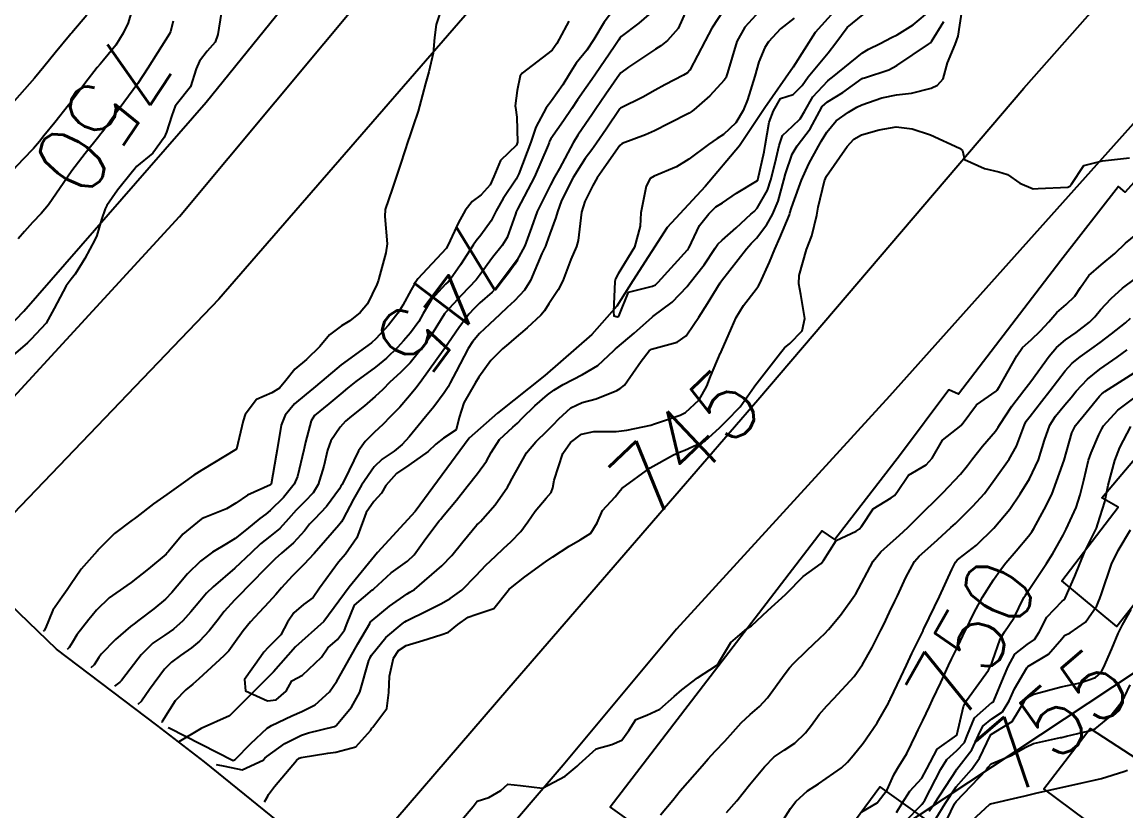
# Model space of a CAD drawing. Header units: metres. Extents: x 318500 to 325275, y 7408834 to 7428799.
# Drawn here: x 322754.7 to 322818.7, y 7421205.2 to 7421250.9 of the extents above; entities that cross this region are included whole.
import ezdxf
from ezdxf.enums import TextEntityAlignment as Align

# ---------------------------------------------------------------- set-up
doc = ezdxf.new("R2010")
doc.units = ezdxf.units.M
doc.header["$MEASUREMENT"] = 0
doc.linetypes.add('CONTINUO', pattern=[0])
for name, color, linetype in [('Area', 45, 'Continuous'), ('Cotas', 45, 'Continuous'), ('Curvas de Nivel 1m', 11, 'Continuous'), ('Curvas de Nivel 5m', 15, 'Continuous'), ('Edificações', 30, 'Continuous'), ('Hidrografia', 140, 'Continuous'), ('TEXTO', 45, 'Continuous'), ('Vias Primárias', 230, 'Continuous')]:
    doc.layers.add(name, color=color, linetype=linetype)
doc.styles.add('Style-STANDARD', font='STANDARD.shx')

msp = doc.modelspace()

# ---------------------------------------------------------------- linework, layer by layer
at = {"layer": 'Area'}
msp.add_lwpolyline([(322846.937, 7421152.086), (322842.444, 7421154.873), (322834.494, 7421159.48), (322827.51, 7421163.94), (322820.64, 7421168.41), (322819.747, 7421168.829), (322818.095, 7421170.185), (322814.306, 7421172.468), (322810.095, 7421175.137), (322802.998, 7421179.649), (322799.79, 7421182.187), (322795.841, 7421184.842), (322788.698, 7421189.801), (322787.525, 7421190.614), (322782.113, 7421194.773), (322780.604, 7421195.985), (322773.041, 7421201.763), (322765.292, 7421208.04), (322762.537, 7421210.155), (322756.713, 7421214.558), (322752.371, 7421218.742)], dxfattribs=at)
at = {"layer": 'Curvas de Nivel 1m', "flags": 128}
for points, elevation in [([(322761.269, 7421252.243), (322760.876, 7421250.853), (322760.587, 7421250.253), (322760.156, 7421249.564), (322759.447, 7421248.703), (322759.241, 7421248.474), (322759.077, 7421248.274), (322758.368, 7421247.343), (322757.575, 7421246.288), (322757.506, 7421246.201), (322757.417, 7421246.086), (322756.612, 7421245.092), (322755.989, 7421244.311), (322755.724, 7421243.975), (322755.379, 7421243.57), (322754.766, 7421242.932), (322754.198, 7421242.337)], 751), ([(322779.132, 7421252.006), (322778.738, 7421250.754), (322778.645, 7421250.012), (322778.556, 7421249.108), (322778.31, 7421248.017), (322778.119, 7421247.341), (322777.776, 7421246.025), (322777.697, 7421245.744), (322777.403, 7421244.881), (322777.18, 7421244.245), (322777.113, 7421244.033), (322776.686, 7421242.728), (322776.456, 7421242.039), (322776.175, 7421241.225), (322775.769, 7421240.046), (322775.75, 7421239.63), (322775.896, 7421238.044), (322775.813, 7421237.537), (322775.411, 7421236.049), (322775.383, 7421235.955), (322775.285, 7421235.702), (322774.748, 7421234.577), (322774.332, 7421234.064), (322773.731, 7421233.595), (322773.248, 7421233.293), (322772.546, 7421232.785), (322771.996, 7421232.099), (322771.222, 7421231.353), (322770.541, 7421230.792), (322770.025, 7421230.122), (322769.643, 7421229.686), (322769.199, 7421229.416), (322768.314, 7421229.022), (322767.652, 7421228.153), (322767.543, 7421227.786), (322767.15, 7421226.16), (322765.137, 7421224.939), (322764.689, 7421224.64), (322764.069, 7421224.201), (322763.52, 7421223.81), (322763.12, 7421223.527), (322762.341, 7421222.992), (322761.365, 7421222.236), (322761.217, 7421222.119), (322761.097, 7421222.034), (322760.074, 7421221.266), (322759.102, 7421220.27), (322759.07, 7421220.234), (322758.145, 7421219.193), (322757.531, 7421218.285), (322757.338, 7421217.995), (322757.04, 7421217.602), (322756.509, 7421216.817), (322756.286, 7421216.301), (322756.079, 7421215.773), (322756.004, 7421215.645), (322755.95, 7421215.6)], 748), ([(322789.212, 7421251.874), (322788.476, 7421250.894), (322787.887, 7421249.894), (322787.464, 7421249.274), (322786.846, 7421248.516), (322786.472, 7421247.91), (322786.085, 7421247.265), (322785.426, 7421246.33), (322785.246, 7421246.1), (322785.111, 7421245.925), (322784.515, 7421244.822), (322784.226, 7421243.937), (322783.539, 7421242.115), (322783.457, 7421241.949), (322783.368, 7421241.79), (322782.625, 7421240.683), (322782.218, 7421239.961), (322781.916, 7421239.379), (322781.319, 7421238.562), (322781.055, 7421238.233), (322780.886, 7421237.976), (322780.149, 7421236.838), (322779.557, 7421235.996), (322779.435, 7421235.851), (322779.286, 7421235.708), (322778.457, 7421234.828), (322777.988, 7421234.019), (322777.729, 7421233.547), (322777.243, 7421232.886), (322776.846, 7421232.424), (322776.493, 7421232.037), (322775.85, 7421231.417), (322775.219, 7421230.904), (322774.076, 7421230.067), (322773.588, 7421229.69), (322773.199, 7421229.364), (322772.503, 7421228.777), (322771.685, 7421228.102), (322771.48, 7421227.801), (322771.157, 7421226.565), (322771.073, 7421226.188), (322771.055, 7421226.111), (322770.689, 7421224.56), (322770.491, 7421224.116), (322769.883, 7421223.358), (322769.107, 7421222.605), (322768.847, 7421222.39), (322768.513, 7421222.139), (322767.737, 7421221.503), (322767.082, 7421220.977), (322766.584, 7421220.661), (322765.76, 7421220.18), (322765.065, 7421219.659), (322764.322, 7421218.932), (322763.711, 7421218.203), (322763.411, 7421217.84), (322763.039, 7421217.466), (322762.355, 7421216.895), (322761.5, 7421216.233), (322761.226, 7421216.027), (322761.014, 7421215.866), (322760.133, 7421215.123), (322759.302, 7421214.265), (322759.175, 7421214.081), (322758.902, 7421213.658), (322758.7, 7421213.48)], 746), ([(322793.341, 7421251.822), (322792.768, 7421250.54), (322792.157, 7421249.833), (322791.771, 7421249.533), (322791.465, 7421249.325), (322789.886, 7421248.295), (322789.451, 7421247.966), (322789.364, 7421247.871), (322788.584, 7421246.731), (322788, 7421245.884), (322787.765, 7421245.537), (322787.407, 7421245.016), (322786.948, 7421244.346), (322786.676, 7421243.901), (322785.881, 7421242.418), (322785.607, 7421241.916), (322785.363, 7421241.479), (322784.602, 7421239.931), (322784.259, 7421239.003), (322783.873, 7421237.942), (322783.299, 7421236.873), (322782.914, 7421236.334), (322782.625, 7421235.957), (322781.988, 7421235.255), (322781.27, 7421234.626), (322780.931, 7421234.309), (322780.638, 7421233.979), (322780.047, 7421233.189), (322779.23, 7421232), (322777.814, 7421230.021), (322777.552, 7421229.678), (322777.198, 7421229.241), (322776.631, 7421228.592), (322776.091, 7421228.041), (322775.634, 7421227.584), (322775.166, 7421227.129), (322774.621, 7421226.595), (322774.235, 7421226.064), (322773.425, 7421224.367), (322773.257, 7421224.078), (322773.21, 7421223.998), (322773.127, 7421223.859), (322772.373, 7421222.829), (322771.686, 7421222.101), (322771.396, 7421221.805), (322771.09, 7421221.425), (322770.468, 7421220.727), (322769.766, 7421220.123), (322769.392, 7421219.801), (322769.063, 7421219.462), (322767.777, 7421218.149), (322767.418, 7421217.781), (322767.038, 7421217.391), (322766.449, 7421216.749), (322766.006, 7421216.175), (322765.572, 7421215.621), (322765.002, 7421215.023), (322764.548, 7421214.644), (322763.902, 7421214.201), (322763.376, 7421213.816), (322762.982, 7421213.409), (322762.112, 7421212.223), (322761.645, 7421211.545), (322761.44, 7421211.36)], 744), ([(322795.499, 7421251.736), (322794.728, 7421250.554), (322794.346, 7421249.807), (322793.453, 7421248.113), (322793.316, 7421247.957), (322793.085, 7421247.824), (322792.006, 7421247.27), (322791.437, 7421246.96), (322790.725, 7421246.556), (322789.421, 7421245.906), (322789.403, 7421245.887), (322789.389, 7421245.87), (322788.586, 7421244.694), (322788.043, 7421243.883), (322787.767, 7421243.506), (322787.381, 7421243.004), (322786.681, 7421241.9), (322785.995, 7421240.556), (322785.769, 7421239.914), (322785.675, 7421239.575), (322785.321, 7421238.623), (322785.141, 7421238.094), (322785.075, 7421237.924), (322784.865, 7421237.486), (322784.201, 7421235.936), (322783.862, 7421235.361), (322783.272, 7421234.755), (322782.851, 7421234.37), (322782.421, 7421233.958), (322781.823, 7421233.392), (322781.243, 7421232.847), (322780.837, 7421232.375), (322780.586, 7421231.98), (322779.886, 7421230.659), (322779.552, 7421229.995), (322779.43, 7421229.773), (322779.201, 7421229.419), (322778.593, 7421228.604), (322778.109, 7421228.016), (322777.685, 7421227.509), (322777.163, 7421226.863), (322776.767, 7421226.423), (322776.293, 7421226.039), (322775.611, 7421225.58), (322775.141, 7421225.128), (322774.407, 7421224.061), (322773.938, 7421223.247), (322773.314, 7421222.077), (322773.239, 7421221.937), (322773.095, 7421221.738), (322772.324, 7421220.849), (322771.659, 7421220.101), (322771.064, 7421219.472), (322770.385, 7421218.789), (322769.771, 7421218.123), (322769.438, 7421217.732), (322769.037, 7421217.285), (322768.474, 7421216.692), (322767.966, 7421216.146), (322767.54, 7421215.625), (322767.001, 7421214.862), (322766.701, 7421214.458), (322766.427, 7421214.168), (322764.977, 7421212.844), (322764.627, 7421212.54), (322764.218, 7421212.198), (322763.602, 7421211.562), (322762.945, 7421210.522), (322762.832, 7421210.321), (322762.82, 7421210.31)], 743), ([(322797.497, 7421251.541), (322796.64, 7421250.615), (322796.173, 7421249.779), (322795.624, 7421247.96), (322795.583, 7421247.788), (322795.545, 7421247.692), (322795.446, 7421247.541), (322794.612, 7421246.622), (322793.684, 7421245.816), (322793.534, 7421245.702), (322793.417, 7421245.629), (322792.221, 7421245.019), (322791.401, 7421244.598), (322790.881, 7421244.365), (322789.519, 7421243.868), (322789.389, 7421243.754), (322788.606, 7421242.65), (322788.075, 7421241.883), (322787.821, 7421241.427), (322787.349, 7421240.508), (322787.166, 7421239.893), (322786.971, 7421238.239), (322786.879, 7421237.896), (322786.548, 7421237.147), (322786.087, 7421235.908), (322785.804, 7421235.391), (322785.27, 7421234.574), (322785.013, 7421234.175), (322784.809, 7421233.927), (322784.005, 7421233.183), (322783.239, 7421232.534), (322782.926, 7421232.262), (322782.58, 7421231.957), (322781.903, 7421231.283), (322781.214, 7421230.332), (322781.002, 7421229.973), (322780.344, 7421228.831), (322780.062, 7421227.987), (322779.887, 7421227.271), (322779.162, 7421226.783), (322778.72, 7421226.443), (322778.276, 7421226.013), (322777.142, 7421225.217), (322776.438, 7421224.736), (322775.823, 7421224.043), (322775.565, 7421223.604), (322775.116, 7421223.112), (322774.681, 7421222.482), (322774.511, 7421222.059), (322774.127, 7421221.022), (322773.485, 7421220.074), (322773.065, 7421219.608), (322771.967, 7421218.096), (322771.597, 7421217.547), (322771.036, 7421217.155), (322770.472, 7421216.671), (322770.12, 7421216.119), (322769.733, 7421215.399), (322768.998, 7421214.657), (322768.74, 7421214.387), (322768.558, 7421214.136), (322767.626, 7421212.799), (322767.683, 7421212.149), (322768.962, 7421211.566), (322769.455, 7421211.632), (322770.035, 7421212.119), (322770.36, 7421212.732), (322770.979, 7421213.055), (322772.079, 7421214.094), (322772.448, 7421214.639), (322773.005, 7421215.113), (322773.422, 7421215.666), (322773.575, 7421216.072), (322773.998, 7421217.103), (322775.049, 7421218), (322775.078, 7421218.021), (322775.113, 7421218.049), (322776.119, 7421218.979), (322777.066, 7421219.666), (322777.451, 7421220.024), (322778.134, 7421220.965), (322778.916, 7421222.003), (322778.999, 7421222.104), (322779.103, 7421222.226), (322779.909, 7421223.197), (322780.534, 7421223.979), (322781.138, 7421224.735), (322781.658, 7421225.452), (322781.933, 7421225.962), (322782.412, 7421226.707), (322783.172, 7421227.421), (322783.457, 7421227.664), (322783.726, 7421227.942), (322784.46, 7421228.662), (322785.201, 7421229.303), (322785.551, 7421229.568), (322786.093, 7421229.907), (322787.216, 7421230.474), (322788.111, 7421230.991), (322789.046, 7421231.872), (322789.134, 7421231.968), (322789.233, 7421232.045), (322790.226, 7421232.874), (322791.26, 7421233.811), (322791.3, 7421233.839), (322792.432, 7421234.663), (322793.287, 7421235.578), (322793.388, 7421235.71), (322793.46, 7421235.808), (322794.272, 7421236.829), (322794.909, 7421237.794), (322795.076, 7421238.029), (322795.317, 7421238.264), (322796.129, 7421238.977), (322796.983, 7421239.765), (322797.171, 7421239.934), (322797.346, 7421240.128), (322797.956, 7421241.159), (322798.149, 7421241.752), (322798.393, 7421242.737), (322798.62, 7421243.748), (322798.821, 7421244.324), (322799.407, 7421244.863), (322799.853, 7421245.294), (322800.097, 7421245.73), (322800.58, 7421246.575), (322801.447, 7421247.493), (322801.569, 7421247.587), (322801.73, 7421247.706), (322803.464, 7421249.127), (322803.808, 7421249.335), (322804.483, 7421249.67), (322805.135, 7421250.004), (322805.478, 7421250.163), (322806.394, 7421250.739), (322807.459, 7421251.631)], 742), ([(322766.257, 7421251.41), (322766.077, 7421250.181), (322765.91, 7421249.737), (322765.456, 7421249.225), (322765.003, 7421248.638), (322764.818, 7421248.196), (322764.478, 7421247.151), (322763.737, 7421246.207), (322763.591, 7421246.035), (322763.409, 7421245.486), (322763.095, 7421244.514), (322762.965, 7421244.216), (322762.298, 7421243.305), (322761.364, 7421242.524), (322761.23, 7421242.374), (322761.127, 7421242.243), (322760.254, 7421241.161), (322759.639, 7421240.266), (322759.532, 7421240.072), (322759.328, 7421239.458), (322759.047, 7421238.54), (322758.935, 7421238.274), (322758.366, 7421237.208), (322757.8, 7421236.285), (322757.565, 7421236), (322757.273, 7421235.618), (322756.583, 7421234.3), (322756.108, 7421233.446), (322755.233, 7421232.5), (322755.139, 7421232.414), (322755.041, 7421232.323), (322754.076, 7421231.479)], 749), ([(322758.47, 7421251.296), (322757.606, 7421250.289), (322757.539, 7421250.219), (322757.468, 7421250.132), (322756.639, 7421249.115), (322755.977, 7421248.312), (322755.433, 7421247.662), (322754.285, 7421246.337)], 752), ([(322765.98, 7421207.87), (322766.484, 7421207.78), (322767.482, 7421207.574), (322768.711, 7421208.133), (322768.804, 7421208.24), (322768.913, 7421208.338), (322769.951, 7421209.093), (322770.932, 7421209.584), (322771.332, 7421209.706), (322772.842, 7421210.081), (322772.912, 7421210.109), (322772.941, 7421210.128), (322773.822, 7421211.202), (322774.317, 7421212.06), (322774.838, 7421213.902), (322774.9, 7421214.051), (322774.931, 7421214.111), (322774.992, 7421214.208), (322775.819, 7421215.231), (322776.771, 7421216.032), (322776.914, 7421216.139), (322777.023, 7421216.207), (322778.233, 7421216.81), (322779.038, 7421217.211), (322779.544, 7421217.491), (322780.215, 7421217.983), (322781.059, 7421218.835), (322781.61, 7421219.419), (322782.176, 7421219.959), (322782.638, 7421220.393), (322783.083, 7421220.807), (322783.647, 7421221.387), (322784.05, 7421221.936), (322784.475, 7421222.564), (322785.121, 7421223.306), (322785.41, 7421223.632), (322785.5, 7421223.914), (322785.571, 7421224.35), (322786.086, 7421225.906), (322786.524, 7421226.536), (322787.167, 7421227.017), (322787.885, 7421227.167), (322789.169, 7421227.169), (322789.787, 7421227.245), (322791.176, 7421227.551), (322791.399, 7421227.614), (322792.042, 7421227.827), (322792.885, 7421228.114), (322793.187, 7421228.273), (322793.98, 7421229.02), (322794.44, 7421229.798), (322794.652, 7421230.36), (322795.229, 7421231.73), (322795.258, 7421231.79), (322795.863, 7421233.168), (322796.132, 7421233.777), (322796.558, 7421234.484), (322797.285, 7421235.42), (322797.432, 7421235.614), (322797.515, 7421235.758), (322798.066, 7421236.988), (322798.373, 7421237.749), (322798.669, 7421238.398), (322799.225, 7421239.741), (322799.256, 7421239.827), (322799.346, 7421240.136), (322799.772, 7421241.325), (322799.925, 7421241.732), (322800.345, 7421242.691), (322800.915, 7421243.717), (322801.093, 7421244.016), (322801.402, 7421244.53), (322801.938, 7421245.176), (322802.658, 7421245.691), (322803.139, 7421245.97), (322803.426, 7421246.111), (322804.582, 7421246.52), (322805.435, 7421246.687), (322806.296, 7421246.788), (322807.442, 7421247.069), (322807.816, 7421247.253), (322808.138, 7421247.62), (322808.395, 7421248.551), (322808.84, 7421249.609), (322809.004, 7421250.08), (322809.246, 7421251.604)], 744), ([(322799.491, 7421251.123), (322798.709, 7421250.52), (322798.003, 7421249.755), (322797.791, 7421249.432), (322797.458, 7421248.602), (322797.208, 7421247.764), (322796.795, 7421246.404), (322796.538, 7421245.773), (322796.121, 7421245.068), (322795.399, 7421244.396), (322795.04, 7421244.151), (322794.532, 7421243.803), (322793.381, 7421242.964), (322792.681, 7421242.523), (322791.371, 7421241.964), (322791.151, 7421241.843), (322790.919, 7421241.402), (322790.612, 7421239.851), (322790.558, 7421239.081), (322790.23, 7421237.856), (322789.294, 7421236.317), (322789.136, 7421236.027), (322789.107, 7421235.872), (322789.027, 7421234.109), (322789.047, 7421233.872), (322789.259, 7421233.816), (322789.297, 7421233.832), (322789.32, 7421233.869), (322789.895, 7421235.247), (322791.287, 7421235.607), (322791.453, 7421235.672), (322791.616, 7421235.835), (322793.309, 7421237.705), (322793.356, 7421237.763), (322793.381, 7421237.809), (322794.016, 7421239.117), (322794.553, 7421239.798), (322794.955, 7421240.187), (322795.35, 7421240.429), (322796.154, 7421240.982), (322797.369, 7421241.72), (322797.386, 7421241.743), (322797.393, 7421241.76), (322797.768, 7421243.374), (322797.817, 7421243.756), (322798.052, 7421245.112), (322798.298, 7421245.751), (322798.697, 7421246.481), (322799.434, 7421246.705), (322799.955, 7421247.22), (322800.314, 7421247.727), (322801.464, 7421249.123), (322801.906, 7421249.703), (322802.58, 7421250.597), (322803.495, 7421251.335)], 741), ([(322786.434, 7421250.963), (322785.862, 7421249.916), (322785.728, 7421249.657), (322785.464, 7421249.283), (322783.715, 7421247.946), (322783.614, 7421247.781), (322783.435, 7421246.941), (322783.322, 7421246.051), (322783.335, 7421245.951), (322783.412, 7421245.402), (322783.459, 7421243.949), (322783.388, 7421243.764), (322782.466, 7421242.872), (322782.084, 7421241.963), (322781.864, 7421241.463), (322781.354, 7421240.895), (322780.815, 7421240.511), (322780.411, 7421239.984), (322780.024, 7421239.295), (322779.434, 7421237.998), (322779.308, 7421237.79), (322777.674, 7421236.024), (322777.513, 7421235.8), (322777.28, 7421235.394), (322776.801, 7421234.501), (322776.521, 7421234.037), (322775.962, 7421233.33), (322775.237, 7421232.544), (322774.979, 7421232.309), (322774.628, 7421232.059), (322773.22, 7421231.043), (322772.096, 7421230.097), (322771.624, 7421229.684), (322771.198, 7421229.342), (322770.525, 7421228.781), (322769.971, 7421228.122), (322769.749, 7421227.547), (322769.519, 7421226.126), (322769.463, 7421225.81), (322769.163, 7421224.13), (322769.152, 7421224.108), (322769.129, 7421224.093), (322767.784, 7421223.486), (322767.113, 7421223.029), (322766.578, 7421222.698), (322765.325, 7421222.187), (322765.163, 7421222.125), (322765.099, 7421222.092), (322764.052, 7421221.234), (322763.198, 7421220.209), (322763.142, 7421220.137), (322763.069, 7421220.062), (322762.044, 7421219.209), (322761.052, 7421218.418), (322760.794, 7421218.244), (322759.764, 7421217.534), (322759.028, 7421216.818), (322758.787, 7421216.509), (322758.599, 7421216.274), (322757.888, 7421215.4), (322757.635, 7421214.97), (322757.453, 7421214.651), (322757.33, 7421214.54)], 747), ([(322763.19, 7421210.02), (322763.249, 7421209.998), (322766.958, 7421208.111), (322767.085, 7421208.157), (322767.98, 7421209.088), (322768.938, 7421209.98), (322769.026, 7421210.042), (322769.183, 7421210.128), (322770.36, 7421210.705), (322770.953, 7421210.953), (322771.721, 7421211.336), (322772.545, 7421212.086), (322772.976, 7421212.697), (322773.757, 7421214.069), (322774.193, 7421214.871), (322774.882, 7421216.052), (322774.936, 7421216.137), (322775.023, 7421216.23), (322776.027, 7421217.048), (322777.046, 7421217.768), (322777.214, 7421217.861), (322777.473, 7421218.024), (322779.064, 7421219.382), (322779.643, 7421219.991), (322780.29, 7421220.774), (322781.097, 7421221.757), (322781.201, 7421221.867), (322781.303, 7421221.968), (322782.153, 7421222.921), (322782.867, 7421223.953), (322782.964, 7421224.12), (322783.135, 7421224.45), (322783.979, 7421225.938), (322784.513, 7421226.576), (322785.169, 7421227.215), (322785.521, 7421227.569), (322785.843, 7421227.91), (322786.549, 7421228.54), (322787.194, 7421228.851), (322788.013, 7421229.067), (322789.205, 7421229.558), (322789.409, 7421229.665), (322789.661, 7421229.863), (322790.625, 7421231.25), (322791.097, 7421231.842), (322791.164, 7421231.908), (322791.232, 7421231.946), (322792.712, 7421232.344), (322793.244, 7421232.724), (322793.686, 7421233.373), (322793.96, 7421233.803), (322794.481, 7421234.589), (322795.208, 7421235.791), (322795.241, 7421235.84), (322795.291, 7421235.91), (322796.733, 7421237.769), (322797.012, 7421238.067), (322797.319, 7421238.373), (322797.919, 7421239.166), (322798.24, 7421239.751), (322798.567, 7421240.532), (322798.906, 7421241.745), (322799.001, 7421242.117), (322799.385, 7421243.24), (322799.68, 7421243.736), (322800.421, 7421244.708), (322800.963, 7421245.717), (322801.129, 7421246.01), (322801.429, 7421246.282), (322802.314, 7421246.819), (322803.449, 7421247.631), (322803.482, 7421247.647), (322803.585, 7421247.679), (322804.98, 7421248.139), (322805.457, 7421248.383), (322807.299, 7421249.633), (322807.4, 7421249.702), (322807.472, 7421249.777), (322808.181, 7421250.928)], 743), ([(322780.203, 7421204.647), (322780.882, 7421205.446), (322781.109, 7421205.745), (322781.79, 7421205.961), (322782.478, 7421206.37), (322782.898, 7421206.745), (322783.626, 7421206.668), (322784.896, 7421206.499), (322786.208, 7421207.205), (322786.909, 7421207.774), (322787.028, 7421207.889), (322788.013, 7421208.79), (322788.927, 7421209.028), (322789.499, 7421209.294), (322789.916, 7421209.855), (322790.324, 7421210.475), (322790.953, 7421210.73), (322791.707, 7421211.081), (322792.543, 7421211.816), (322792.974, 7421212.207), (322793.884, 7421212.898), (322794.988, 7421213.621), (322795.127, 7421213.788), (322795.834, 7421214.951), (322796.772, 7421215.764), (322796.934, 7421215.848), (322797.022, 7421215.912), (322797.976, 7421216.806), (322798.991, 7421217.731), (322799.051, 7421217.793), (322800.011, 7421218.77), (322801.068, 7421219.531), (322801.201, 7421219.708), (322801.935, 7421220.849), (322803.096, 7421221.405), (322803.268, 7421221.507), (322803.398, 7421221.676), (322804.08, 7421222.701), (322805.125, 7421223.331), (322805.314, 7421223.461), (322805.447, 7421223.647), (322806.136, 7421224.644), (322807.146, 7421225.251), (322807.503, 7421225.625), (322808.108, 7421226.674), (322809.179, 7421227.527), (322809.216, 7421227.563), (322809.244, 7421227.599), (322810.068, 7421228.72), (322811.209, 7421229.508), (322811.245, 7421229.544), (322811.272, 7421229.579), (322811.415, 7421229.78), (322812.41, 7421231.562), (322812.747, 7421232.048), (322813.244, 7421232.488), (322813.785, 7421233.009), (322814.259, 7421233.535), (322814.728, 7421234.068), (322815.275, 7421234.539), (322815.773, 7421235.024), (322816.103, 7421235.512), (322816.581, 7421236.224), (322817.303, 7421236.843), (322818.104, 7421237.488), (322818.713, 7421238.086), (322819.327, 7421238.587)], 746), ([(322791.745, 7421204.959), (322792.456, 7421205.817), (322792.895, 7421206.344), (322794.153, 7421207.798), (322794.511, 7421208.199), (322794.923, 7421208.64), (322795.48, 7421209.234), (322795.956, 7421209.775), (322796.43, 7421210.286), (322796.955, 7421210.771), (322797.484, 7421211.231), (322797.947, 7421211.745), (322798.984, 7421213.149), (322799.237, 7421213.478), (322799.461, 7421213.725), (322800.231, 7421214.488), (322801.012, 7421215.208), (322801.266, 7421215.456), (322801.496, 7421215.703), (322802.194, 7421216.531), (322803.017, 7421217.681), (322803.051, 7421217.738), (322804.076, 7421219.665), (322804.528, 7421220.209), (322805.086, 7421220.703), (322805.592, 7421221.145), (322806.114, 7421221.64), (322806.608, 7421222.134), (322807.115, 7421222.626), (322807.627, 7421223.117), (322808.128, 7421223.615), (322809.141, 7421224.706), (322809.542, 7421225.2), (322809.835, 7421225.593), (322810.416, 7421226.332), (322811.174, 7421227.201), (322811.331, 7421227.424), (322811.424, 7421227.576), (322812.121, 7421228.641), (322812.82, 7421229.556), (322813.215, 7421230.068), (322814.292, 7421231.534), (322814.718, 7421232.048), (322815.244, 7421232.48), (322815.859, 7421232.906), (322816.629, 7421233.506), (322816.945, 7421233.823), (322817.271, 7421234.217), (322817.883, 7421234.889), (322818.546, 7421235.481), (322819.296, 7421236.038)], 747), ([(322795.571, 7421205.089), (322796.167, 7421205.771), (322796.899, 7421206.69), (322797.779, 7421207.747), (322798.345, 7421208.312), (322798.925, 7421208.704), (322799.545, 7421209.109), (322800.148, 7421209.718), (322800.498, 7421210.163), (322800.956, 7421210.772), (322801.386, 7421211.282), (322801.797, 7421211.698), (322802.983, 7421212.972), (322803.465, 7421213.673), (322804.014, 7421214.656), (322804.527, 7421215.657), (322804.69, 7421215.99), (322805.036, 7421216.703), (322805.346, 7421217.347), (322805.489, 7421217.646), (322805.984, 7421218.717), (322806.487, 7421219.636), (322806.756, 7421219.952), (322807.079, 7421220.244), (322807.808, 7421220.901), (322808.593, 7421221.608), (322808.856, 7421221.851), (322809.107, 7421222.091), (322809.863, 7421222.845), (322810.532, 7421223.586), (322810.796, 7421223.921), (322811.138, 7421224.406), (322811.964, 7421225.568), (322812.398, 7421226.325), (322812.851, 7421227.555), (322812.963, 7421227.774), (322813.188, 7421228.072), (322813.835, 7421228.906), (322814.323, 7421229.533), (322815.222, 7421230.696), (322815.613, 7421231.129), (322816.085, 7421231.511), (322816.754, 7421231.988), (322817.243, 7421232.338), (322817.911, 7421232.829), (322818.722, 7421233.478), (322819, 7421233.738)], 748), ([(322798.874, 7421204.688), (322799.281, 7421205.329), (322799.586, 7421205.723), (322800.272, 7421206.341), (322800.9, 7421206.758), (322802.243, 7421207.69), (322802.585, 7421208.015), (322802.921, 7421208.402), (322803.493, 7421209.11), (322803.895, 7421209.666), (322804.312, 7421210.297), (322804.967, 7421211.438), (322805.037, 7421211.581), (322805.071, 7421211.649), (322805.685, 7421212.941), (322806.017, 7421213.64), (322806.332, 7421214.304), (322806.973, 7421215.63), (322806.987, 7421215.664), (322807.022, 7421215.731), (322807.641, 7421217.021), (322807.921, 7421217.617), (322808.635, 7421219.176), (322808.855, 7421219.603), (322808.956, 7421219.718), (322809.073, 7421219.813), (322810.08, 7421220.59), (322811.078, 7421221.57), (322812, 7421222.683), (322812.608, 7421223.558), (322813.139, 7421224.433), (322813.665, 7421225.542), (322814.022, 7421226.682), (322814.324, 7421227.533), (322814.653, 7421228.063), (322815.198, 7421228.724), (322815.57, 7421229.151), (322815.863, 7421229.513), (322816.508, 7421230.216), (322817.223, 7421230.791), (322818.231, 7421231.485), (322818.813, 7421231.899)], 749), ([(322805.425, 7421205.102), (322805.758, 7421205.641), (322806.212, 7421206.322), (322806.905, 7421207.09), (322807.202, 7421207.626), (322807.784, 7421208.761), (322808.94, 7421209.578), (322809.324, 7421211.236), (322809.493, 7421211.592), (322810.763, 7421213.349), (322810.891, 7421213.571), (322810.924, 7421213.638), (322810.994, 7421213.869), (322811.443, 7421215.136), (322811.704, 7421215.563), (322812.233, 7421216.357), (322812.821, 7421217.552), (322812.908, 7421217.695), (322813.054, 7421217.911), (322814.127, 7421219.534), (322814.498, 7421220.109), (322815.095, 7421221.165), (322815.214, 7421221.403), (322815.272, 7421221.518), (322815.854, 7421222.778), (322816.091, 7421223.51), (322816.294, 7421224.353), (322816.572, 7421225.506), (322816.715, 7421225.946), (322817.172, 7421226.975), (322817.34, 7421227.335), (322817.439, 7421227.496), (322818.272, 7421228.405), (322819.205, 7421229.105)], 751), ([(322805.945, 7421204.568), (322806.888, 7421205.53), (322806.938, 7421205.581), (322806.967, 7421205.629), (322807.081, 7421205.816), (322808.014, 7421207.613), (322808.352, 7421208.175), (322808.926, 7421208.68), (322809.371, 7421209.156), (322809.557, 7421209.591), (322809.966, 7421210.574), (322810.968, 7421211.46), (322811.032, 7421211.507), (322811.07, 7421211.569), (322811.637, 7421212.91), (322811.912, 7421213.561), (322812.293, 7421214.265), (322813.009, 7421214.834), (322813.434, 7421215.123), (322813.706, 7421215.54), (322814.15, 7421216.416), (322815.047, 7421217.338), (322815.145, 7421217.422), (322815.215, 7421217.518), (322815.784, 7421218.791), (322816.058, 7421219.51), (322816.364, 7421220.223), (322816.996, 7421221.501), (322817.028, 7421221.574), (322817.105, 7421221.827), (322817.514, 7421223.105), (322817.6, 7421223.493), (322817.703, 7421224.059), (322818.094, 7421225.486), (322818.395, 7421226.248), (322819.017, 7421227.472)], 752), ([(322807.337, 7421205.169), (322807.629, 7421205.619), (322808.91, 7421207.576), (322808.927, 7421207.6), (322809.794, 7421208.72), (322810.194, 7421209.581), (322810.434, 7421210.091), (322810.954, 7421210.513), (322811.59, 7421210.934), (322811.976, 7421211.56), (322812.278, 7421212.256), (322812.989, 7421213.485), (322813.058, 7421213.549), (322814.252, 7421214.28), (322815.014, 7421215.153), (322815.185, 7421215.35), (322815.501, 7421215.513), (322816.397, 7421216.132), (322817.044, 7421217.079), (322817.177, 7421217.369), (322817.228, 7421217.497), (322817.315, 7421217.758), (322817.898, 7421219.488), (322818.286, 7421220.278), (322819.011, 7421221.471)], 753), ([(322807.736, 7421204.758), (322808.251, 7421205.61), (322808.9, 7421206.587), (322809.776, 7421207.587), (322810.255, 7421208.245), (322810.88, 7421209.571), (322810.903, 7421209.608), (322810.941, 7421209.64), (322812.151, 7421210.359), (322812.859, 7421211.551), (322812.889, 7421211.632), (322812.972, 7421211.731), (322813.391, 7421211.961), (322814.979, 7421212.372), (322816.095, 7421212.617), (322816.984, 7421212.918), (322817.281, 7421213.193), (322817.442, 7421213.485), (322817.914, 7421214.573), (322818.297, 7421215.477), (322818.532, 7421215.972), (322819.041, 7421216.858)], 754), ([(322809.823, 7421204.639), (322810.842, 7421205.571), (322810.89, 7421205.604), (322812.479, 7421205.97), (322812.895, 7421206.066), (322813.585, 7421206.227), (322814.9, 7421206.52), (322816.211, 7421206.808), (322816.905, 7421206.963), (322817.32, 7421207.072), (322818.626, 7421207.473), (322818.828, 7421207.554)], 756)]:
    msp.add_lwpolyline(points, dxfattribs=dict(at, elevation=elevation))
at = {"layer": 'Curvas de Nivel 5m', "flags": 128}
for points, elevation in [([(322791.498, 7421251.712), (322790.494, 7421250.846), (322789.473, 7421250.061), (322789.38, 7421249.963), (322789.32, 7421249.872), (322789.051, 7421249.461), (322787.976, 7421247.892), (322787.763, 7421247.577), (322787.438, 7421247.114), (322786.936, 7421246.389), (322786.61, 7421245.902), (322786.129, 7421245.189), (322785.393, 7421244.145), (322785.311, 7421244.001), (322785.283, 7421243.922), (322785.233, 7421243.767), (322784.439, 7421241.934), (322783.446, 7421240.052), (322783.392, 7421239.949), (322783.377, 7421239.912), (322783.337, 7421239.778), (322782.844, 7421238.428), (322782.56, 7421237.958), (322782.005, 7421237.261), (322781.293, 7421236.267), (322781.054, 7421235.974), (322780.195, 7421235.067), (322779.261, 7421234.057), (322779.236, 7421234.025), (322779.218, 7421234.001), (322778.468, 7421232.786), (322777.928, 7421232.02), (322777.221, 7421231.16), (322776.657, 7421230.595), (322776.056, 7421230.042), (322775.633, 7421229.616), (322775.197, 7421229.195), (322774.577, 7421228.671), (322773.818, 7421228.07), (322773.483, 7421227.767), (322773.17, 7421227.423), (322772.621, 7421226.625), (322772.426, 7421226.091), (322772.219, 7421225.172), (322771.891, 7421224.099), (322771.601, 7421223.625), (322771.115, 7421223.124), (322770.609, 7421222.614), (322770.178, 7421222.119), (322769.665, 7421221.551), (322769.084, 7421221.085), (322768.544, 7421220.672), (322768, 7421220.146), (322767.061, 7421219.251), (322765.797, 7421218.179), (322765.419, 7421217.81), (322765.037, 7421217.351), (322764.504, 7421216.719), (322764.038, 7421216.2), (322763.507, 7421215.71), (322763.008, 7421215.381), (322762.309, 7421214.912), (322761.622, 7421214.231), (322760.982, 7421213.403), (322760.482, 7421212.74), (322760.386, 7421212.64), (322760.07, 7421212.42)], 745), ([(322763.481, 7421250.961), (322763.329, 7421250.356), (322763.264, 7421250.213), (322762.565, 7421249.112), (322762.018, 7421248.231), (322761.431, 7421247.351), (322760.618, 7421246.252), (322760.111, 7421245.557), (322759.394, 7421244.568), (322759.266, 7421244.398), (322759.167, 7421244.272), (322758.371, 7421243.284), (322757.613, 7421242.287), (322757.356, 7421241.917), (322756.249, 7421240.306), (322755.829, 7421239.816), (322755.324, 7421239.284), (322754.868, 7421238.775), (322754.484, 7421238.332)], 750), ([(322768.77, 7421205.72), (322768.972, 7421206.046), (322769.02, 7421206.129), (322769.362, 7421206.592), (322770.639, 7421208.113), (322770.786, 7421208.237), (322770.913, 7421208.29), (322772.461, 7421208.542), (322772.918, 7421208.59), (322774.08, 7421208.905), (322774.937, 7421209.871), (322775.002, 7421209.986), (322775.068, 7421210.049), (322775.88, 7421211.117), (322775.991, 7421212.04), (322776.028, 7421212.991), (322776.268, 7421214.037), (322776.546, 7421214.485), (322777.001, 7421214.765), (322777.953, 7421215.068), (322779.011, 7421215.386), (322779.458, 7421215.549), (322779.996, 7421215.985), (322780.593, 7421216.41), (322781.029, 7421216.565), (322782.071, 7421216.923), (322782.914, 7421217.951), (322782.969, 7421218.032), (322783.052, 7421218.102), (322783.868, 7421218.747), (322785.067, 7421219.623), (322785.496, 7421219.914), (322786.445, 7421220.534), (322787.085, 7421220.893), (322787.696, 7421221.278), (322788.076, 7421221.88), (322788.389, 7421222.599), (322789.123, 7421223.381), (322789.328, 7421223.666), (322789.5, 7421223.864), (322791.142, 7421225.073), (322792.508, 7421225.82), (322792.946, 7421226.02), (322793.154, 7421226.091), (322794.329, 7421226.632), (322795.174, 7421227.381), (322795.372, 7421227.592), (322795.581, 7421227.784), (322796.357, 7421228.608), (322797.175, 7421229.761), (322797.211, 7421229.815), (322798.697, 7421231.738), (322798.941, 7421232.027), (322799.238, 7421232.284), (322799.968, 7421233.004), (322800.111, 7421233.721), (322799.889, 7421235.122), (322799.774, 7421235.733), (322799.78, 7421236.218), (322800.223, 7421237.726), (322800.529, 7421238.515), (322800.804, 7421239.718), (322800.895, 7421240.169), (322801.267, 7421241.712), (322801.373, 7421241.964), (322802.575, 7421243.692), (322802.967, 7421244.116), (322803.4, 7421244.362), (322804.424, 7421244.651), (322805.407, 7421244.825), (322806.337, 7421244.715), (322807.401, 7421244.368), (322809.093, 7421243.604), (322809.256, 7421243.47), (322809.383, 7421242.947), (322810.544, 7421242.422), (322811.376, 7421242.23), (322811.876, 7421242.074), (322812.583, 7421241.562), (322813.365, 7421241.239), (322813.655, 7421241.257), (322815.367, 7421241.335), (322815.49, 7421241.397), (322815.576, 7421241.518), (322816.297, 7421242.595), (322817.384, 7421242.861), (322818.945, 7421243.036)], 745), ([(322803.42, 7421205.134), (322804.311, 7421205.659), (322804.898, 7421206.406), (322805.282, 7421207.27), (322805.495, 7421207.644), (322806.04, 7421208.522), (322806.573, 7421209.634), (322806.692, 7421209.884), (322806.952, 7421210.42), (322807.347, 7421211.241), (322807.529, 7421211.622), (322808, 7421212.635), (322808.456, 7421213.608), (322808.628, 7421213.973), (322809.007, 7421214.759), (322809.283, 7421215.329), (322809.409, 7421215.594), (322809.937, 7421216.686), (322810.418, 7421217.579), (322811.06, 7421218.571), (322811.473, 7421219.159), (322811.784, 7421219.563), (322812.376, 7421220.262), (322813.093, 7421221.115), (322813.278, 7421221.366), (322813.39, 7421221.546), (322814.007, 7421222.646), (322814.437, 7421223.53), (322815.15, 7421225.52), (322815.598, 7421227.092), (322815.817, 7421227.514), (322816.429, 7421228.27), (322817.206, 7421229.216), (322817.343, 7421229.363), (322817.515, 7421229.495), (322819.221, 7421230.58)], 750), ([(322808.182, 7421204.299), (322808.804, 7421205.601), (322808.891, 7421205.74), (322810.645, 7421207.574), (322810.759, 7421207.726), (322810.915, 7421207.912), (322812.087, 7421208.394), (322812.93, 7421208.879), (322813.383, 7421209.093), (322814.939, 7421209.434), (322815.011, 7421209.447), (322815.292, 7421209.515), (322816.617, 7421209.823), (322816.947, 7421209.95), (322817.806, 7421210.632), (322818.457, 7421211.475), (322818.648, 7421211.798), (322818.98, 7421212.497)], 755)]:
    msp.add_lwpolyline(points, dxfattribs=dict(at, elevation=elevation))
at = {"layer": 'Edificações'}
for points in [[(322745.223, 7421224.205), (322754.819, 7421234.153), (322765.4, 7421246.253), (322771.798, 7421254.181), (322771.322, 7421254.562), (322774.277, 7421258.088), (322774.848, 7421257.706), (322784.866, 7421269.633), (322784.485, 7421270.11), (322791.452, 7421278.128), (322789.451, 7421279.938), (322795.265, 7421286.893), (322798.125, 7421284.511), (322807.859, 7421296.917), (322808.531, 7421296.449), (322811.867, 7421300.26)], [(322822.69, 7421245.515), (322818.7, 7421241.053), (322818.31, 7421241.365), (322814.956, 7421237.077), (322809.022, 7421229.347), (322808.476, 7421229.581), (322805.667, 7421225.838), (322801.853, 7421220.92), (322801.123, 7421221.426), (322788.827, 7421205.396), (322798.488, 7421198.487), (322804.458, 7421206.573), (322822.539, 7421193.684)], [(322820.229, 7421218.426), (322818.21, 7421215.865), (322815.019, 7421218.515), (322818.281, 7421222.785), (322817.349, 7421223.328), (322820.3, 7421226.821)], [(322821.301, 7421201.018), (322813.987, 7421206.47), (322816.657, 7421209.957), (322823.957, 7421205.222)]]:
    msp.add_lwpolyline(points, dxfattribs=at)
at = {"layer": 'Hidrografia'}
msp.add_lwpolyline([(322802.355, 7421252.123), (322800.713, 7421250.3), (322799.437, 7421248.295), (322797.795, 7421245.925), (322796.336, 7421243.738), (322794.33, 7421241.368), (322792.141, 7421238.998), (322790.135, 7421235.899), (322789.223, 7421234.441), (322787.764, 7421232.8), (322785.028, 7421230.43), (322782.293, 7421228.243), (322780.651, 7421226.784), (322777.516, 7421222.537), (322775.328, 7421220.167), (322773.686, 7421218.162), (322772.227, 7421216.157), (322770.586, 7421214.698), (322769.309, 7421213.24), (322768.032, 7421211.964), (322766.756, 7421210.688), (322765.114, 7421209.959), (322763.802, 7421209.184)], dxfattribs=at)
at = {"layer": 'TEXTO', "linetype": 'CONTINUO'}
msp.add_polyline3d([(323003.295, 7421334.985, 0), (322784.504, 7421190.212, 0)], dxfattribs=at)
at = {"layer": 'Vias Primárias'}
for points in [[(323715.644, 7420145.548, 0), (323709.04, 7420132.939)], [(323831.088, 7420001.787, 0), (323833.844, 7420008.443, 0.220888)], [(322747.884, 7421222.28), (322763.857, 7421239.627), (322783.312, 7421262.982), (322806.555, 7421291.086), (322815.748, 7421301.376, 0.075673), (322817.369, 7421303.859), (322826.121, 7421324.603), (322829.042, 7421331.634), (322831.202, 7421338.76, 0.290471), (322827.747, 7421351.194), (322810.895, 7421362.004), (322800.826, 7421367.42), (322795.966, 7421369.579, 0.176649), (322788.081, 7421370.119, 0.151539), (322783.652, 7421367.204), (322774.785, 7421351.316), (322773.59, 7421349.563), (322770.35, 7421344.705), (322765.705, 7421337.255), (322759.65, 7421329.9), (322740.952, 7421306.022), (322725.599, 7421286.997), (322703.324, 7421259.083)], [(322773.532, 7421201.387), (322782.954, 7421212.321), (322797.394, 7421229.016), (322812.82, 7421247.081), (322830.781, 7421267.371), (322838.393, 7421276.047), (322841.138, 7421280.374), (322852.55, 7421301.821), (322860.373, 7421316.517), (322862.909, 7421324.021, 0.175092), (322862.803, 7421329.086, 0.176676), (322859.213, 7421333.202), (322851.816, 7421336.591), (322843.158, 7421340.495, 0.35174), (322837.453, 7421339.022), (322831.535, 7421325.496), (322825.718, 7421310.283), (322821.067, 7421299.286), (322820.117, 7421298.125), (322811.67, 7421289.049), (322806.27, 7421283.009), (322786.406, 7421258.193), (322766.124, 7421234.844), (322751.533, 7421219.64)], [(322827.952, 7421163.658), (322865.725, 7421210.556), (322885.943, 7421233.393), (322889.045, 7421236.572), (322892.305, 7421239.064), (322896.337, 7421241.885), (322897.104, 7421242.396, 0.317947), (322897.744, 7421244.057, 0.1565), (322895.826, 7421247.124), (322892.18, 7421249.626), (322880.034, 7421255.696), (322873.052, 7421259.093), (322863.143, 7421263.757), (322847.197, 7421271.531, 0.293856), (322841.149, 7421270.814), (322834.465, 7421262.286), (322820.653, 7421246.659), (322805.02, 7421229.218), (322792.683, 7421215.724), (322786.108, 7421207.839), (322777.793, 7421198.132)]]:
    msp.add_lwpolyline(points, format="xyb", dxfattribs=at)

# ---------------------------------------------------------------- texts
at = {"layer": 'Cotas', "style": 'Style-STANDARD'}
for s, rotation, p in [('750', 236.44731, (322759.355, 7421245.499, 750)), ('745', 232.90769, (322779.316, 7421234.957, 745)), ('745', 43.50945, (322793.193, 7421226.554, 745)), ('750', 60.52105, (322809.791, 7421215.184, 750)), ('755', 40.37268, (322814.514, 7421210.422, 755))]:
    msp.add_text(s, height=4, rotation=rotation, dxfattribs=at).set_placement(p, align=Align.MIDDLE_CENTER)

doc.saveas('drawing.dxf')
